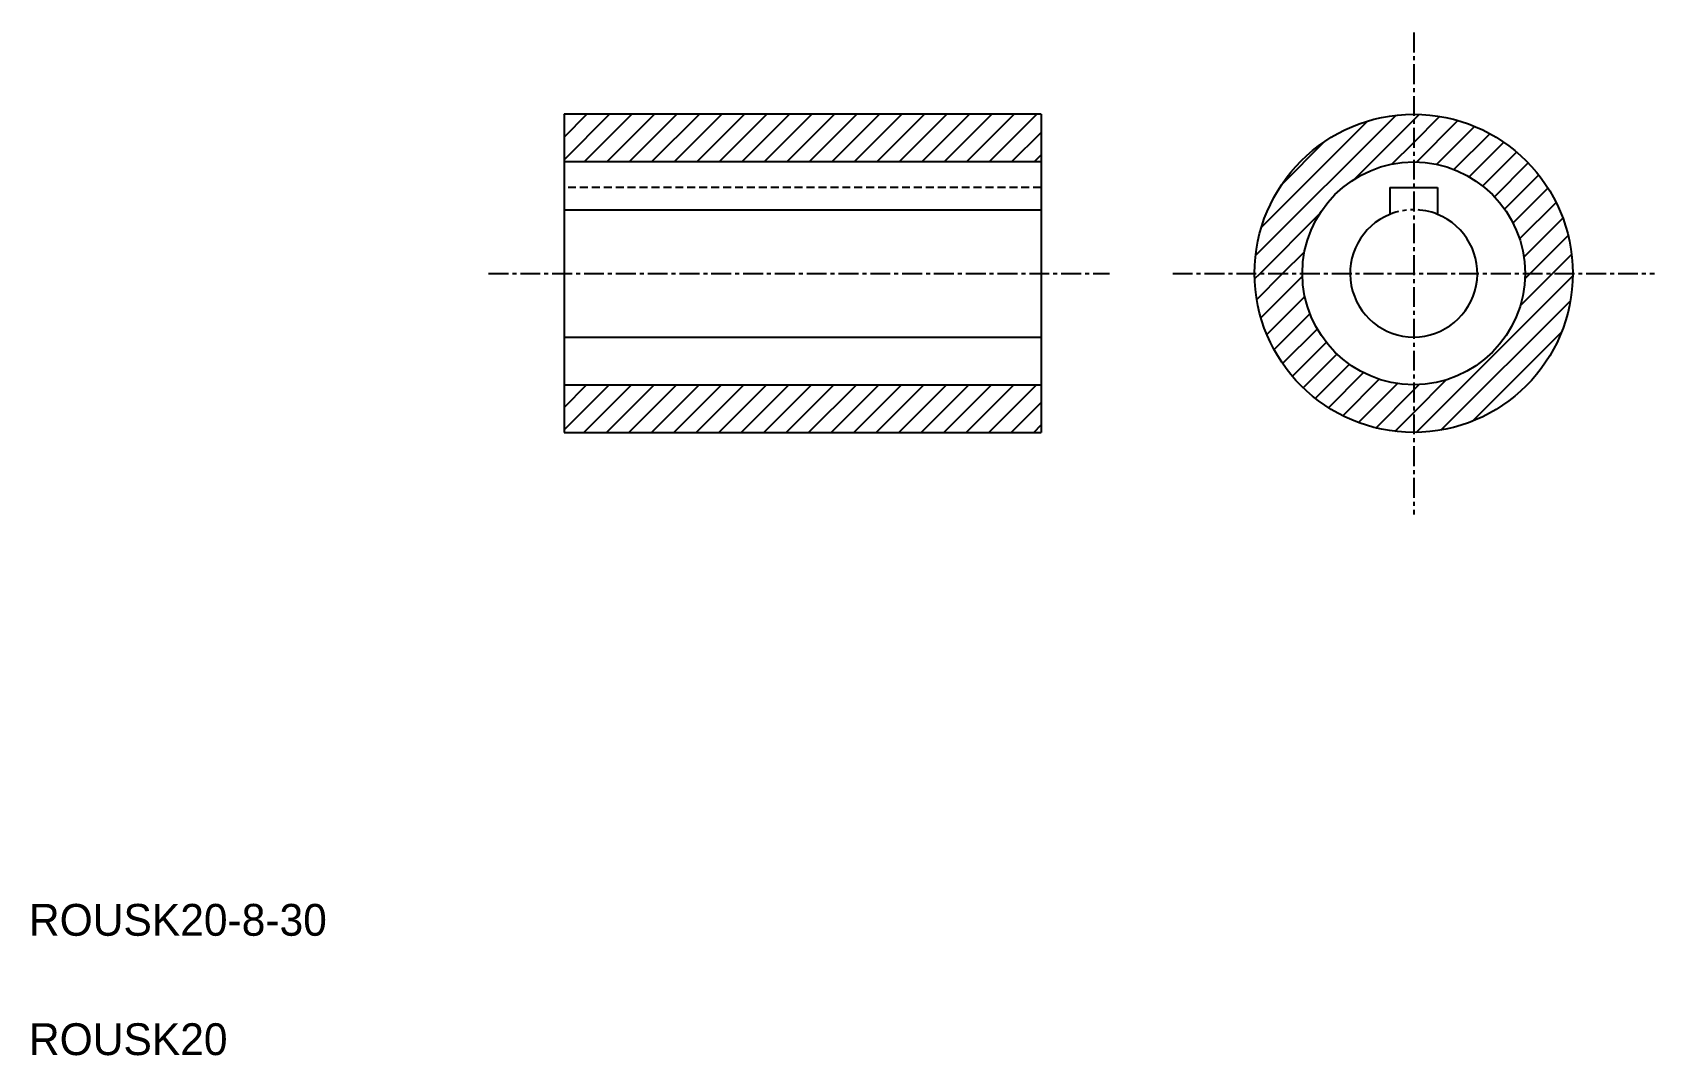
# Model space of a CAD drawing. Extents: x 5 to 107, y 5 to 69.
import ezdxf

# ---------------------------------------------------------------- set-up
doc = ezdxf.new("R2010")
doc.units = 0
for name, pattern in [('CENTER', [2, 1.25, -0.25, 0.25, -0.25]), ('DASHED', [0.75, 0.5, -0.25]), ('PHANTOM', [2.5, 1.25, -0.25, 0.25, -0.25, 0.25, -0.25])]:
    doc.linetypes.add(name, pattern=pattern)
doc.layers.get('0').update_dxf_attribs({"linetype": 'CONTINUOUS'})
doc.layers.add('CENTER', color=1, linetype='CENTER')

# ---------------------------------------------------------------- blocks, each defined once
blk = doc.blocks.new('*X2')
at = {"color": 0, "linetype": 'CONTINUOUS'}
for p, q in [((38.64, 61.26), (41.5, 64.13)), ((38.64, 62.68), (40.08, 64.13)), ((38.64, 64.09), (38.67, 64.13)), ((39.91, 61.13), (42.91, 64.13)), ((41.33, 61.13), (44.33, 64.13)), ((42.74, 61.13), (45.74, 64.13)), ((44.15, 61.13), (47.15, 64.13)), ((45.57, 61.13), (48.57, 64.13)), ((46.98, 61.13), (49.98, 64.13)), ((48.4, 61.13), (51.4, 64.13)), ((49.81, 61.13), (52.81, 64.13)), ((51.23, 61.13), (54.23, 64.13)), ((52.64, 61.13), (55.64, 64.13)), ((54.05, 61.13), (57.05, 64.13)), ((55.47, 61.13), (58.47, 64.13)), ((56.88, 61.13), (59.88, 64.13)), ((58.3, 61.13), (61.3, 64.13)), ((59.71, 61.13), (62.71, 64.13)), ((61.13, 61.13), (64.13, 64.13)), ((62.54, 61.13), (65.54, 64.13)), ((63.95, 61.13), (66.95, 64.13)), ((65.37, 61.13), (68.37, 64.13)), ((82.12, 55.25), (90.93, 64.06)), ((82.49, 57.03), (89.15, 63.69)), ((88.34, 60.06), (92.06, 63.77)), ((92.06, 63.77), (92.4, 64.12)), ((92.06, 62.36), (93.69, 63.99)), ((92.24, 61.12), (94.84, 63.73)), ((93.5, 60.97), (95.89, 63.36)), ((66.78, 61.13), (68.64, 62.98)), ((83.78, 59.74), (86.44, 62.4)), ((90.69, 60.99), (92.06, 62.36)), ((94.59, 60.65), (96.85, 62.9)), ((95.55, 60.19), (97.72, 62.37)), ((68.2, 61.13), (68.64, 61.57)), ((96.39, 59.62), (98.52, 61.75)), ((97.13, 58.95), (99.25, 61.07)), ((97.77, 58.17), (99.91, 60.31)), ((98.3, 57.29), (100.5, 59.49)), ((98.71, 56.29), (101.01, 58.58)), ((82.41, 54.13), (86.12, 57.84)), ((98.98, 55.14), (101.44, 57.59)), ((99.38, 54.13), (101.77, 56.51)), ((83.82, 54.13), (85.19, 55.49)), ((100.79, 54.13), (101.99, 55.32)), ((82.06, 53.78), (82.41, 54.13)), ((82.19, 52.49), (83.82, 54.13)), ((98.75, 52.08), (100.79, 54.13)), ((99.05, 53.79), (99.38, 54.13)), ((82.45, 51.34), (85.06, 53.95)), ((92.21, 44.13), (102.06, 53.97)), ((82.82, 50.29), (85.21, 52.68)), ((93.77, 44.27), (101.91, 52.41)), ((83.28, 49.34), (85.53, 51.59)), ((83.82, 48.46), (85.99, 50.63)), ((95.74, 44.83), (101.35, 50.44)), ((84.43, 47.66), (86.56, 49.79)), ((85.11, 46.93), (87.23, 49.05)), ((85.87, 46.27), (88.01, 48.41)), ((38.64, 44.29), (41.47, 47.13)), ((38.64, 45.71), (40.05, 47.13)), ((38.64, 47.12), (38.64, 47.13)), ((39.88, 44.13), (42.88, 47.13)), ((41.3, 44.13), (44.3, 47.13)), ((42.71, 44.13), (45.71, 47.13)), ((44.13, 44.13), (47.13, 47.13)), ((45.54, 44.13), (48.54, 47.13)), ((46.95, 44.13), (49.95, 47.13)), ((48.37, 44.13), (51.37, 47.13)), ((49.78, 44.13), (52.78, 47.13)), ((51.2, 44.13), (54.2, 47.13)), ((52.61, 44.13), (55.61, 47.13)), ((54.02, 44.13), (57.02, 47.13)), ((55.44, 44.13), (58.44, 47.13)), ((56.85, 44.13), (59.85, 47.13)), ((58.27, 44.13), (61.27, 47.13)), ((59.68, 44.13), (62.68, 47.13)), ((61.1, 44.13), (64.1, 47.13)), ((62.51, 44.13), (65.51, 47.13)), ((63.92, 44.13), (66.92, 47.13)), ((65.34, 44.13), (68.34, 47.13)), ((86.7, 45.68), (88.89, 47.88)), ((87.6, 45.17), (89.89, 47.47)), ((88.59, 44.75), (91.04, 47.2)), ((92.06, 45.39), (94.1, 47.43)), ((92.06, 46.8), (92.39, 47.13)), ((66.75, 44.13), (68.64, 46.01)), ((89.67, 44.41), (92.06, 46.8)), ((90.87, 44.2), (92.06, 45.39)), ((68.17, 44.13), (68.64, 44.6))]:
    blk.add_line(p, q, dxfattribs=at)

msp = doc.modelspace()

# ---------------------------------------------------------------- linework, layer by layer
at = {"color": 7, "linetype": 'CONTINUOUS'}
for p, q in [((38.64, 64.13), (38.64, 44.13)), ((68.64, 64.13), (38.64, 64.13)), ((68.64, 64.13), (68.64, 44.13)), ((68.64, 61.13), (38.64, 61.13)), ((90.56, 59.53), (93.56, 59.53)), ((90.56, 59.53), (90.56, 57.83)), ((93.56, 59.53), (93.56, 57.83)), ((38.64, 59.13), (38.64, 59.13)), ((38.64, 58.13), (68.64, 58.13)), ((38.64, 50.13), (68.64, 50.13)), ((38.64, 47.13), (68.64, 47.13)), ((38.64, 44.13), (68.64, 44.13))]:
    msp.add_line(p, q, dxfattribs=at)
at = {"color": 3, "linetype": 'DASHED'}
msp.add_line((68.64, 59.53), (38.64, 59.53), dxfattribs=at)
msp.add_line((38.64, 54.13), (38.64, 54.13))
at = {"color": 7, "linetype": 'CONTINUOUS'}
for radius in [10, 7]:
    msp.add_circle((92.06, 54.13), radius, dxfattribs=at)
msp.add_arc((92.06, 54.13), 4, 112.0243, 67.9757, dxfattribs=at)
at = {"color": 3, "linetype": 'PHANTOM'}
msp.add_arc((92.06, 54.13), 4, 67.9757, 112.0243, dxfattribs=at)
at = {"layer": 'CENTER', "color": 1, "linetype": 'CENTER'}
for p, q in [((92.06, 69.27), (92.06, 38.98)), ((33.9, 54.13), (72.93, 54.13)), ((76.91, 54.13), (107.2, 54.13))]:
    msp.add_line(p, q, dxfattribs=at)

# ---------------------------------------------------------------- block references
at = {"color": 3, "linetype": 'CONTINUOUS'}
msp.add_blockref('*X2', (0, 0), dxfattribs=at)

# ---------------------------------------------------------------- texts
at = {"color": 7, "linetype": 'CONTINUOUS'}
for s, p in [('ROUSK20-8-30', (5, 12.5)), ('ROUSK20', (5, 5))]:
    msp.add_text(s, height=2, dxfattribs=at).set_placement(p)

doc.saveas('drawing.dxf')
